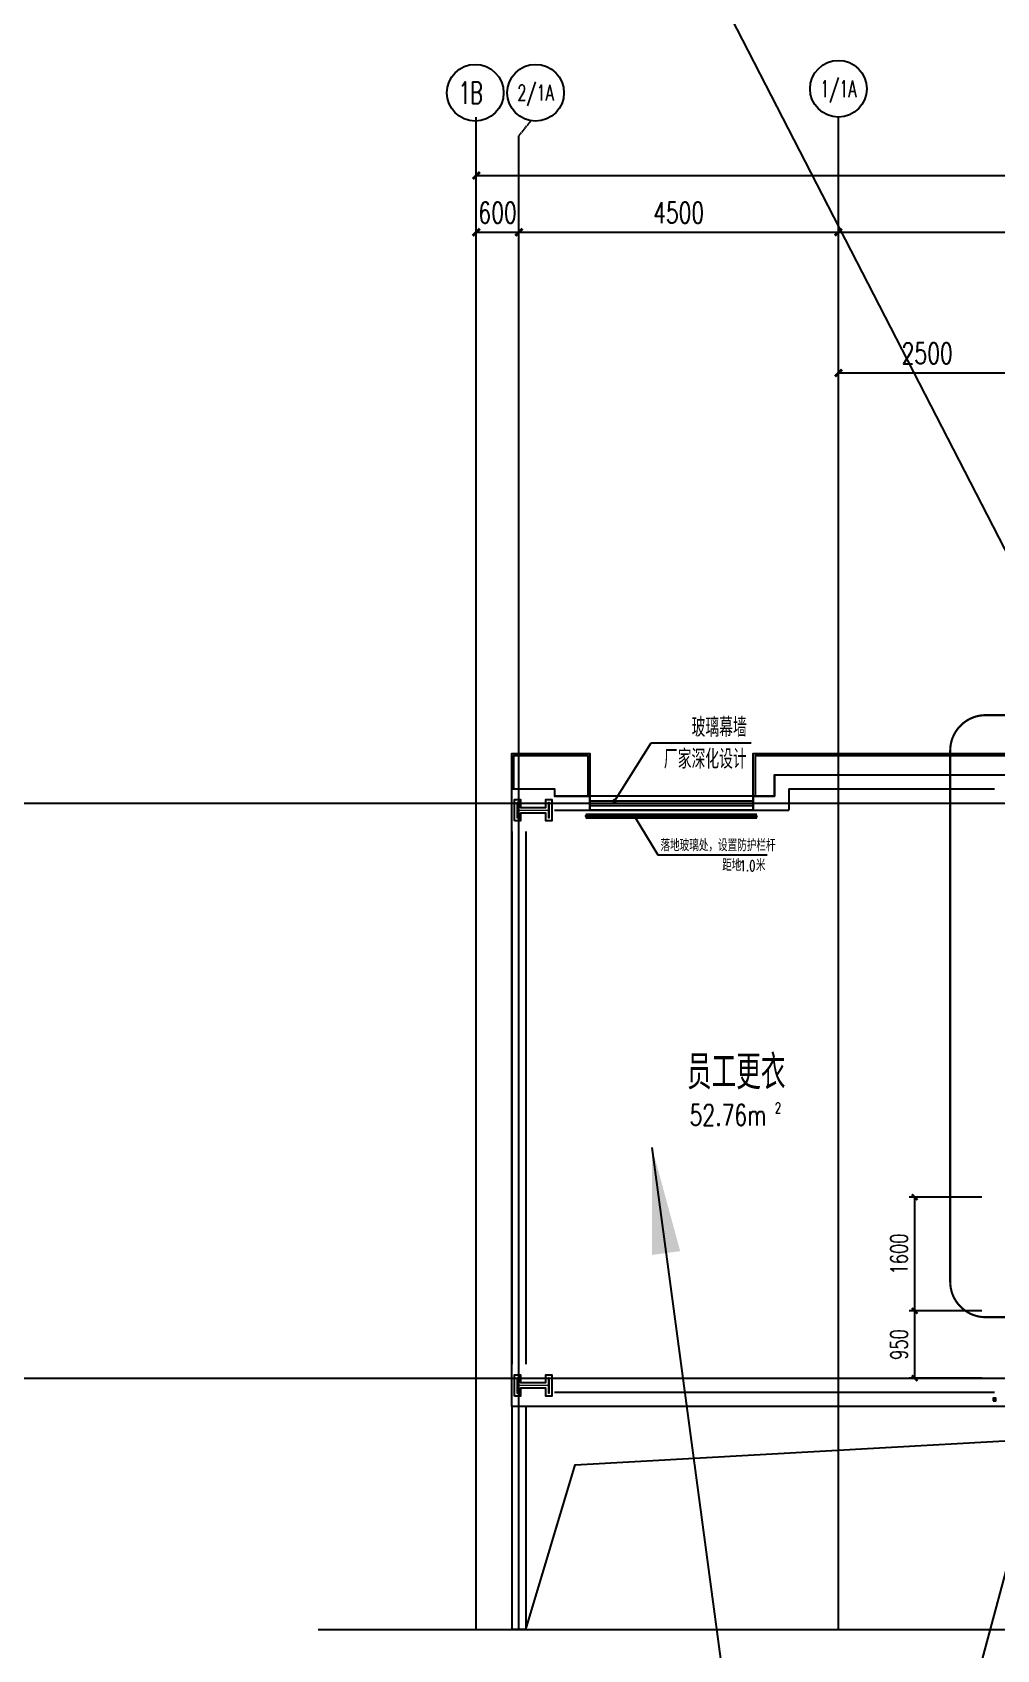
# Model space of a CAD drawing. Extents: x -954573 to 446329, y 489853 to 1226784.
# Drawn here: x -120706 to -107126, y 819898 to 842677 of the extents above; entities that cross this region are included whole.
import ezdxf
from ezdxf.enums import TextEntityAlignment as Align

# ---------------------------------------------------------------- set-up
doc = ezdxf.new("R2010")
doc.units = 0
doc.header["$LTSCALE"] = 10
doc.header["$MEASUREMENT"] = 0
doc.linetypes.add('10平面$0$DOTE', pattern=[2.42, 2, -0.2, 0.02, -0.2])
doc.linetypes.add('10平面$1$DASH', pattern=[0.35, 0.25, -0.1])
doc.layers.get('Defpoints').update_dxf_attribs({"color": 210})
for name, color, linetype in [('10平面$0$A-AXIS-D', 8, 'Continuous'), ('10平面$0$A-AXIS-DOTE', 8, '10平面$0$DOTE'), ('10平面$0$A-AXIS-DP', 8, 'Continuous'), ('10平面$0$A-AXIS-SYMB', 8, 'Continuous'), ('10平面$0$A-CURTAIN', 8, 'Continuous'), ('10平面$0$A-HATCH-2', 8, 'Continuous'), ('10平面$0$A-HRAIL', 8, 'Continuous'), ('10平面$0$A-WINDOW', 8, 'Continuous'), ('10平面$0$AS-COLN', 8, 'Continuous'), ('10平面$0$AS-WALL', 8, 'Continuous'), ('10平面$0$AS-结构边线层', 8, 'Continuous'), ('10平面$0$DIM_ELEV', 3, 'Continuous'), ('10平面$0$DIM_SYMB', 8, 'Continuous'), ('10平面$0$PROMPT', 1, 'Continuous'), ('10平面$0$PUB_TEXT', 8, 'Continuous'), ('10平面$0$建-房间', 8, 'Continuous'), ('10平面$0$建-窗', 8, 'Continuous'), ('A-LIN-V', 9, 'Continuous'), ('建-引出', 3, 'Continuous')]:
    doc.layers.add(name, color=color, linetype=linetype)
doc.layers.add('10平面$0$S-col', color=2, linetype='Continuous', lineweight=0)
doc.styles.add('10平面$0$_TCH_AXIS', font='COMPLEX', dxfattribs={"bigfont": 'GBCBIG'})
doc.styles.add('10平面$0$_TCH_DIM', font='SIMPLEX', dxfattribs={"bigfont": 'GBCBIG'})
doc.styles.add('10平面$0$_TCH_DIM_T3', font='SIMPLEX', dxfattribs={"width": 0.705882, "bigfont": 'GBCBIG'})
doc.styles.add('10平面$0$A-AREA', font='SIMPLEX', dxfattribs={"bigfont": 'GBCBIG'})
doc.dimstyles.new('10平面$0$_TCH_ARCH&&100', dxfattribs={"dimtxt": 297.5, "dimasz": 100, "dimexe": 100, "dimexo": 100, "dimgap": 126.25, "dimtad": 1, "dimdec": 0, "dimzin": 0, "dimdsep": 46, "dimtxsty": '10平面$0$_TCH_DIM_T3', "dimblk": '10平面$0$_ArchTick', "dimcen": 0.09, "dimclrt": 7, "dimazin": 2, "dimtfac": 1, "dimtdec": 0, "dimtix": 1, "dimtmove": 2, "dimatfit": 3, "dimfxl": 0, "dimtolj": 1, "dimtzin": 0, "dimarcsym": 0})
doc.dimstyles.new('10平面$0$_TCH_ARCH&&80', dxfattribs={"dimtxt": 238, "dimasz": 80, "dimexe": 80, "dimexo": 80, "dimgap": 101, "dimtad": 1, "dimdec": 0, "dimzin": 0, "dimdsep": 46, "dimtxsty": '10平面$0$_TCH_DIM_T3', "dimblk": '10平面$0$_ArchTick', "dimcen": 0.09, "dimclrt": 7, "dimazin": 2, "dimtfac": 1, "dimtdec": 0, "dimtix": 1, "dimtmove": 2, "dimatfit": 3, "dimfxl": 0, "dimtolj": 1, "dimtzin": 0, "dimarcsym": 0})

# ---------------------------------------------------------------- blocks, each defined once
blk = doc.blocks.new('10平面$0$_ArchTick')
at = {"color": 0, "linetype": 'ByBlock', "const_width": 0.4}
blk.add_lwpolyline([(-0.5, -0.5), (0.5, 0.5)], dxfattribs=at)
blk = doc.blocks.new('*D3030')
at = {"layer": '10平面$0$A-AXIS-D', "color": 0, "lineweight": -2}
for p, q in [((106282, 33510), (106282, 35142)), ((106882, 33510), (106882, 35142)), ((106282, 35042), (106882, 35042))]:
    blk.add_line(p, q, dxfattribs=at)
at = {"layer": 'Defpoints', "color": 0}
for p in [(106882, 35042), (106282, 33410), (106882, 33410)]:
    blk.add_point(p, dxfattribs=at)
at = {"layer": '10平面$0$A-AXIS-D', "color": 0, "lineweight": -2, "xscale": 100, "yscale": 100, "zscale": 100, "rotation": 180}
blk.add_blockref('10平面$0$_ArchTick', (106282, 35042), dxfattribs=at)
at = {"layer": '10平面$0$A-AXIS-D', "color": 0, "lineweight": -2, "xscale": 100, "yscale": 100, "zscale": 100}
blk.add_blockref('10平面$0$_ArchTick', (106882, 35042), dxfattribs=at)
at = {"layer": '10平面$0$A-AXIS-D', "color": 7, "insert": (106582, 35317), "char_height": 297.5, "attachment_point": 5, "style": '10平面$0$_TCH_DIM_T3'}
blk.add_mtext('\\A1;600', dxfattribs=at)
blk = doc.blocks.new('*D3031')
at = {"layer": '10平面$0$A-AXIS-D', "color": 0, "lineweight": -2}
for p, q in [((106882, 33510), (106882, 35142)), ((111382, 33510), (111382, 35142)), ((106882, 35042), (111382, 35042))]:
    blk.add_line(p, q, dxfattribs=at)
at = {"layer": 'Defpoints', "color": 0}
for p in [(111382, 35042), (106882, 33410), (111382, 33410)]:
    blk.add_point(p, dxfattribs=at)
at = {"layer": '10平面$0$A-AXIS-D', "color": 0, "lineweight": -2, "xscale": 100, "yscale": 100, "zscale": 100, "rotation": 180}
blk.add_blockref('10平面$0$_ArchTick', (106882, 35042), dxfattribs=at)
at = {"layer": '10平面$0$A-AXIS-D', "color": 0, "lineweight": -2, "xscale": 100, "yscale": 100, "zscale": 100}
blk.add_blockref('10平面$0$_ArchTick', (111382, 35042), dxfattribs=at)
at = {"layer": '10平面$0$A-AXIS-D', "color": 7, "insert": (109132, 35317), "char_height": 297.5, "attachment_point": 5, "style": '10平面$0$_TCH_DIM_T3'}
blk.add_mtext('\\A1;4500', dxfattribs=at)
blk = doc.blocks.new('*D3032')
at = {"layer": '10平面$0$A-AXIS-D', "color": 0, "lineweight": -2}
for p, q in [((111382, 33510), (111382, 35142)), ((121882, 33510), (121882, 35142)), ((111382, 35042), (121882, 35042))]:
    blk.add_line(p, q, dxfattribs=at)
at = {"layer": 'Defpoints', "color": 0}
for p in [(121882, 35042), (111382, 33410), (121882, 33410)]:
    blk.add_point(p, dxfattribs=at)
at = {"layer": '10平面$0$A-AXIS-D', "color": 0, "lineweight": -2, "xscale": 100, "yscale": 100, "zscale": 100, "rotation": 180}
blk.add_blockref('10平面$0$_ArchTick', (111382, 35042), dxfattribs=at)
at = {"layer": '10平面$0$A-AXIS-D', "color": 0, "lineweight": -2, "xscale": 100, "yscale": 100, "zscale": 100}
blk.add_blockref('10平面$0$_ArchTick', (121882, 35042), dxfattribs=at)
at = {"layer": '10平面$0$A-AXIS-D', "color": 7, "insert": (116632, 35317), "char_height": 297.5, "attachment_point": 5, "style": '10平面$0$_TCH_DIM_T3'}
blk.add_mtext('\\A1;10500', dxfattribs=at)
blk = doc.blocks.new('*D3043')
at = {"layer": '10平面$0$A-AXIS-D', "color": 0, "lineweight": -2}
for p, q in [((106282, 34728), (106282, 35942)), ((106282, 35842), (122682, 35842)), ((122682, 34728), (122682, 35942))]:
    blk.add_line(p, q, dxfattribs=at)
at = {"layer": 'Defpoints', "color": 0}
for p in [(122682, 35842), (106282, 34628), (122682, 34628)]:
    blk.add_point(p, dxfattribs=at)
at = {"layer": '10平面$0$A-AXIS-D', "color": 0, "lineweight": -2, "xscale": 100, "yscale": 100, "zscale": 100, "rotation": 180}
blk.add_blockref('10平面$0$_ArchTick', (106282, 35842), dxfattribs=at)
at = {"layer": '10平面$0$A-AXIS-D', "color": 0, "lineweight": -2, "xscale": 100, "yscale": 100, "zscale": 100}
blk.add_blockref('10平面$0$_ArchTick', (122682, 35842), dxfattribs=at)
at = {"layer": '10平面$0$A-AXIS-D', "color": 7, "insert": (114482, 36117), "char_height": 297.5, "attachment_point": 5, "style": '10平面$0$_TCH_DIM_T3'}
blk.add_mtext('\\A1;16400', dxfattribs=at)
blk = doc.blocks.new('*D3193')
at = {"layer": '10平面$0$A-AXIS-D', "color": 0, "lineweight": -2}
for p, q in [((111382, 32160), (111382, 33160)), ((111382, 33060), (113882, 33060)), ((113882, 32160), (113882, 33160))]:
    blk.add_line(p, q, dxfattribs=at)
at = {"layer": 'Defpoints', "color": 0}
for p in [(113882, 33060), (111382, 32060), (113882, 32060)]:
    blk.add_point(p, dxfattribs=at)
at = {"layer": '10平面$0$A-AXIS-D', "color": 0, "lineweight": -2, "xscale": 100, "yscale": 100, "zscale": 100, "rotation": 180}
blk.add_blockref('10平面$0$_ArchTick', (111382, 33060), dxfattribs=at)
at = {"layer": '10平面$0$A-AXIS-D', "color": 0, "lineweight": -2, "xscale": 100, "yscale": 100, "zscale": 100}
blk.add_blockref('10平面$0$_ArchTick', (113882, 33060), dxfattribs=at)
at = {"layer": '10平面$0$A-AXIS-D', "color": 7, "insert": (112632, 33335), "char_height": 297.5, "attachment_point": 5, "style": '10平面$0$_TCH_DIM_T3'}
blk.add_mtext('\\A1;2500', dxfattribs=at)
blk = doc.blocks.new('10平面$0$43243')
at = {"layer": '10平面$0$AS-结构边线层'}
blk.add_lwpolyline([(-113954, 832020), (-113354, 832020), (-113354, 831920), (-112854, 831920), (-112854, 831720), (-110554, 831720), (-110554, 831920), (-110254, 831920), (-110254, 832220), (-98354, 832220), (-98354, 823320), (-113954, 823320), (-113954, 832020)], close=True, dxfattribs=at)
blk = doc.blocks.new('10平面$0$3132')
at = {"layer": '10平面$0$DIM_ELEV', "linetype": '10平面$1$DASH', "const_width": 30}
blk.add_lwpolyline([(-107280, 833060), (-95730, 833060, -0.414214), (-95230, 832560), (-95230, 825080, -0.414214), (-95730, 824580), (-107280, 824580, -0.414214), (-107780, 825080), (-107780, 832560, -0.414214)], format="xyb", close=True, dxfattribs=at)
blk = doc.blocks.new('*D3958')
at = {"layer": '10平面$0$A-AXIS-DP', "color": 0, "lineweight": -2}
for p, q in [((-107334, 824670), (-108360, 824670)), ((-108280, 823720), (-108280, 824670)), ((-107334, 823720), (-108360, 823720))]:
    blk.add_line(p, q, dxfattribs=at)
at = {"layer": 'Defpoints', "color": 0}
for p in [(-108280, 824670), (-107254, 824670), (-107254, 823720)]:
    blk.add_point(p, dxfattribs=at)
at = {"layer": '10平面$0$A-AXIS-DP', "color": 0, "lineweight": -2, "xscale": 80, "yscale": 80, "zscale": 80}
for p, rotation in [((-108280, 824670), 90), ((-108280, 823720), 270)]:
    blk.add_blockref('10平面$0$_ArchTick', p, dxfattribs=dict(at, rotation=rotation))
at = {"layer": '10平面$0$A-AXIS-DP', "color": 7, "insert": (-108500, 824195), "char_height": 238, "attachment_point": 5, "rotation": 90, "style": '10平面$0$_TCH_DIM_T3'}
blk.add_mtext('\\A1;950', dxfattribs=at)
blk = doc.blocks.new('*D3959')
at = {"layer": '10平面$0$A-AXIS-DP', "color": 0, "lineweight": -2}
for p, q in [((-107334, 826270), (-108360, 826270)), ((-108280, 824670), (-108280, 826270)), ((-107334, 824670), (-108360, 824670))]:
    blk.add_line(p, q, dxfattribs=at)
at = {"layer": 'Defpoints', "color": 0}
for p in [(-108280, 826270), (-107254, 826270), (-107254, 824670)]:
    blk.add_point(p, dxfattribs=at)
at = {"layer": '10平面$0$A-AXIS-DP', "color": 0, "lineweight": -2, "xscale": 80, "yscale": 80, "zscale": 80}
for p, rotation in [((-108280, 826270), 90), ((-108280, 824670), 270)]:
    blk.add_blockref('10平面$0$_ArchTick', p, dxfattribs=dict(at, rotation=rotation))
at = {"layer": '10平面$0$A-AXIS-DP', "color": 7, "insert": (-108500, 825470), "char_height": 238, "attachment_point": 5, "rotation": 90, "style": '10平面$0$_TCH_DIM_T3'}
blk.add_mtext('\\A1;1600', dxfattribs=at)
blk = doc.blocks.new('10平面$0$WINDOW2DLIB$DYNSTYLE$00000005')
at = {"color": 0}
for points in [[(-0.5, 0.5), (-0.5, -0.5)], [(-0.5, 0.5), (0.5, 0.5)], [(0.5, -0.5), (0.5, 0.5)], [(0.5, 0.1667), (-0.5, 0.1667)], [(0.5, -0.1667), (-0.5, -0.1667)], [(-0.5, -0.5), (0.5, -0.5)]]:
    blk.add_lwpolyline(points, dxfattribs=at)
blk = doc.blocks.new('10平面$0$_FZH')
at = {"layer": '10平面$0$A-HATCH-2'}
blk.add_lwpolyline([(-0.437, -0.25), (-0.437, 0.25), (-0.297, 0.25), (-0.297, 0.067), (0.298, 0.067), (0.298, 0.25), (0.438, 0.25), (0.438, -0.25), (0.298, -0.25), (0.298, -0.068), (-0.297, -0.068), (-0.297, -0.25)], close=True, dxfattribs=at)
at = {"layer": '10平面$0$S-col'}
blk.add_lwpolyline([(-0.375, -0.188), (-0.375, 0.187), (-0.36, 0.187), (-0.36, 0.005), (0.36, 0.005), (0.36, 0.187), (0.375, 0.187), (0.375, -0.188), (0.36, -0.188), (0.36, -0.005), (-0.36, -0.005), (-0.36, -0.188)], close=True, dxfattribs=at)
blk = doc.blocks.new('10平面$0$99平面图例外参$0$$LinePat$圆环')
for points in [[(0, 150), (300, 150)], [(0, 0), (300, 0)], [(0, -150), (300, -150)]]:
    blk.add_lwpolyline(points)
at = {"color": 0}
blk.add_circle((150, 0), 150, dxfattribs=at)
blk = doc.blocks.new('10平面$0$dote')
at = {"layer": '10平面$0$A-AXIS-D'}
for centre in [(106267.3, 37006.1), (107117.3, 37006.1), (111382.2, 37062.3)]:
    blk.add_circle(centre, 400, dxfattribs=at)
at = {"layer": '10平面$0$A-AXIS-DOTE'}
for p, q in [((106282.2, 15360), (106282.2, 36662.3)), ((107051.7, 36611.6), (106882.2, 36400)), ((111382.2, 15360), (111382.2, 36662.3)), ((106882.2, 15360), (106882.2, 36400)), ((76282.2, 27000), (124536.4, 27000)), ((76282.2, 18900), (124441.5, 18900))]:
    blk.add_line(p, q, dxfattribs=at)
at = {"layer": '10平面$0$PUB_TEXT', "style": '10平面$0$_TCH_AXIS'}
for s, height, width, p, p2 in [('1B ', 307.25, 0.551724, (106033.2, 36852.5), (106501.4, 36852.5)), ('2/1A', 219.77, 0.65625, (106859.8, 36896.2), (107374.8, 36896.2)), ('1/1A', 232.83, 0.65625, (111127.5, 36945.9), (111636.9, 36945.9))]:
    blk.add_text(s, height=height, dxfattribs=dict(at, width=width)).set_placement(p, p2, align=Align.FIT)
at = {"layer": '10平面$0$A-AXIS-D'}
for base, p1, p2, angle, picture, middle in [((122682.2, 35841.7), (106282.2, 34628.1), (122682.2, 34628.1), 0, '*D3043', (114482.2, 36116.7)), ((106882.2, 35041.7), (106282.2, 33410), (106882.2, 33410), 0, '*D3030', (106582.2, 35316.7)), ((111382.2, 35041.7), (106882.2, 33410), (111382.2, 33410), 0, '*D3031', (109132.2, 35316.7)), ((121882.2, 35041.7), (111382.2, 33410), (121882.2, 33410), 0, '*D3032', (116632.2, 35316.7)), ((113882.2, 33060), (111382.2, 32060), (113882.2, 32060), 360, '*D3193', (112632.2, 33335))]:
    dim = blk.add_linear_dim(base=base, p1=p1, p2=p2, angle=angle, dimstyle='10平面$0$_TCH_ARCH&&100', override={"dimgap": 0}, dxfattribs=at)
    dim.commit()
    dim.dimension.update_dxf_attribs({"geometry": picture, "text_midpoint": middle, "dimtype": 129})
blk = doc.blocks.new('10平面')
at = {"layer": '10平面$0$A-AXIS-DOTE'}
blk.add_line((-144154.2, 831820), (-109248.5, 831820), dxfattribs=at)
at = {"layer": '10平面$0$A-AXIS-SYMB'}
for p, q in [((-112505.8, 831850), (-111991.6, 832670)), ((-111991.6, 832670), (-110581.6, 832670))]:
    blk.add_line(p, q, dxfattribs=at)
at = {"layer": '10平面$0$A-AXIS-SYMB', "const_width": 32}
blk.add_lwpolyline([(-112514.3, 831836.4, 1), (-112497.3, 831863.6, 1)], format="xyb", close=True, dxfattribs=at)
at = {"layer": '10平面$0$A-AXIS-SYMB'}
blk.add_lwpolyline([(-116680, 820180), (-106590, 820180), (-106528.9, 820348), (-106469.6, 820012), (-106410, 820180), (-96320, 820180)], dxfattribs=at)
at = {"layer": '10平面$0$A-CURTAIN'}
for points in [[(-113954.2, 832020), (-113954.2, 832520), (-112854.2, 832520), (-112854.2, 831920)], [(-113924.2, 832020), (-113924.2, 832490), (-112884.2, 832490), (-112884.2, 831920)], [(-110554.2, 831920), (-110554.2, 832520), (-98054.2, 832520), (-98054.2, 832070), (-98354.2, 832070)], [(-110524.2, 831920), (-110524.2, 832490), (-98084.2, 832490), (-98084.2, 832100), (-98354.2, 832100)]]:
    blk.add_lwpolyline(points, dxfattribs=at)
at = {"layer": '10平面$0$A-HATCH-2'}
blk.add_lwpolyline([(-113754.2, 820180), (-113060, 822500), (-98354.2, 823320)], dxfattribs=at)
at = {"layer": '10平面$0$AS-WALL'}
for p, q in [((-110254.2, 832220), (-107154.2, 832220)), ((-110254.2, 832220), (-110254.2, 831920)), ((-112854.2, 831920), (-113354.2, 831920)), ((-112854.2, 831720), (-112854.2, 831920)), ((-110254.2, 831920), (-110554.2, 831920)), ((-110554.2, 831920), (-110554.2, 831720)), ((-110054.2, 832020), (-107154.2, 832020)), ((-110054.2, 832020), (-110054.2, 831720)), ((-113354.2, 831720), (-112854.2, 831720)), ((-110554.2, 831720), (-110054.2, 831720)), ((-113954.2, 831420), (-113954.2, 823920)), ((-113754.2, 831420), (-113754.2, 823920)), ((-107154.2, 823520), (-113354.2, 823520)), ((-113954.2, 823320), (-113954.2, 820180)), ((-113754.2, 823320), (-113754.2, 820180)), ((-107154.2, 823320), (-113354.2, 823320)), ((-113754.2, 820180), (-113954.2, 820180))]:
    blk.add_line(p, q, dxfattribs=at)
at = {"layer": '10平面$0$DIM_SYMB'}
for p, q in [((-112228.8, 831639.5), (-111895.9, 831091.1)), ((-111895.9, 831091.1), (-110359.3, 831091.1))]:
    blk.add_line(p, q, dxfattribs=at)
at = {"layer": '10平面$0$DIM_SYMB', "const_width": 20}
blk.add_lwpolyline([(-112234, 831648.1, 1), (-112223.6, 831631, 1)], format="xyb", close=True, dxfattribs=at)
at = {"layer": '10平面$0$PROMPT'}
for p, q in [((-107173.2, 823401), (-107135.2, 823439)), ((-107173.2, 823439), (-107135.2, 823401))]:
    blk.add_line(p, q, dxfattribs=at)
blk.add_lwpolyline([(-107173.2, 823401), (-107135.2, 823401), (-107135.2, 823439), (-107173.2, 823439)], close=True, dxfattribs=at)
at = {"layer": '10平面$0$A-AXIS-DP'}
blk.add_blockref('10平面$0$3132', (0, 0), dxfattribs=at)
at = {"layer": '10平面$0$A-HRAIL', "xscale": 0.1672916666666656, "yscale": 0.1666666666666667, "zscale": 0.1666666666666667, "rotation": 180}
for p in [(-112863, 831635), (-112812.8, 831635), (-112762.6, 831635), (-112712.4, 831635), (-112662.2, 831635), (-112612.1, 831635), (-112561.9, 831635), (-112511.7, 831635), (-112461.5, 831635), (-112411.3, 831635), (-112361.1, 831635), (-112310.9, 831635), (-112260.7, 831635), (-112210.6, 831635), (-112160.4, 831635), (-112110.2, 831635), (-112060, 831635), (-112009.8, 831635), (-111959.6, 831635), (-111909.4, 831635), (-111859.2, 831635), (-111809.1, 831635), (-111758.9, 831635), (-111708.7, 831635), (-111658.5, 831635), (-111608.3, 831635), (-111558.1, 831635), (-111507.9, 831635), (-111457.7, 831635), (-111407.6, 831635), (-111357.4, 831635), (-111307.2, 831635), (-111257, 831635), (-111206.8, 831635), (-111156.6, 831635), (-111106.4, 831635), (-111056.2, 831635), (-111006.1, 831635), (-110955.9, 831635), (-110905.7, 831635), (-110855.5, 831635), (-110805.3, 831635), (-110755.1, 831635), (-110704.9, 831635), (-110654.7, 831635), (-110604.6, 831635), (-110554.4, 831635), (-110504.2, 831635)]:
    blk.add_blockref('10平面$0$99平面图例外参$0$$LinePat$圆环', p, dxfattribs=at)
at = {"layer": '10平面$0$A-WINDOW'}
blk.add_blockref('10平面$0$43243', (0, 0), dxfattribs=at)
at = {"layer": '10平面$0$AS-COLN', "color": 3, "xscale": 599.9999715063022, "yscale": 600.0000065823551, "zscale": 600.0000065823551}
blk.add_blockref('10平面$0$_FZH', (-113654.2, 831720), dxfattribs=at)
at = {"layer": '10平面$0$AS-COLN', "xscale": 599.9999715063022, "yscale": 600.0000065823551, "zscale": 600.0000065823551}
blk.add_blockref('10平面$0$_FZH', (-113654.2, 823620), dxfattribs=at)
at = {"layer": '10平面$0$AS-WALL'}
blk.add_blockref('10平面$0$dote', (-220736.4, 804820), dxfattribs=at)
at = {"layer": '10平面$0$建-窗', "xscale": -2299.999999992899, "yscale": 200, "zscale": 200, "rotation": 359.9999997342512}
blk.add_blockref('10平面$0$WINDOW2DLIB$DYNSTYLE$00000005', (-111704.2, 831820), dxfattribs=at)
at = {"layer": '10平面$0$PUB_TEXT', "style": '10平面$0$_TCH_DIM'}
for s, height, p in [('玻璃幕墙', 270.07, (-111422.2, 832754)), ('厂家深化设计', 270.07, (-111812.4, 832306)), ('落地玻璃处，设置防护栏杆', 168.794, (-111860.2, 831143.6)), ('距地', 168.79, (-110991.8, 830863.6)), ('米', 168.8, (-110516.1, 830863.6))]:
    blk.add_text(s, height=height, dxfattribs=at).set_placement(p)
at = {"layer": '10平面$0$PUB_TEXT', "style": '10平面$0$_TCH_DIM', "width": 0.705882}
blk.add_text('1.0', height=148.75, dxfattribs=at).set_placement((-110746.1, 830863.6))
at = {"layer": '10平面$0$建-房间', "style": '10平面$0$A-AREA'}
blk.add_text('员工更衣', height=482.27, dxfattribs=at).set_placement((-111487.9, 827790))
at = {"layer": '10平面$0$建-房间', "style": '10平面$0$A-AREA', "width": 0.705882}
for s, height, p in [('2', 148.8, (-110250, 827453.1)), ('52.76m', 297.5, (-111450, 827278.1))]:
    blk.add_text(s, height=height, dxfattribs=at).set_placement(p)
at = {"layer": '10平面$0$A-AXIS-DP'}
for p1, p2, picture, middle in [((-107254.2, 824670), (-107254.2, 826270), '*D3959', (-108500, 825470)), ((-107254.2, 823720), (-107254.2, 824670), '*D3958', (-108500, 824195))]:
    dim = blk.add_aligned_dim(p1=p1, p2=p2, distance=1025.8, dimstyle='10平面$0$_TCH_ARCH&&80', dxfattribs=at)
    dim.commit()
    dim.dimension.update_dxf_attribs({"geometry": picture, "text_midpoint": middle})

msp = doc.modelspace()

# ---------------------------------------------------------------- block references
at = {"layer": 'A-LIN-V'}
msp.add_blockref('10平面', (0, 0), dxfattribs=at)

# ---------------------------------------------------------------- next in the draw order: hatches: boundary and pattern name
at = {"layer": '建-引出'}
msp.add_hatch(color=256, dxfattribs=at).paths.add_polyline_path([(-111980, 826970), (-111979, 825456.7), (-111582.5, 825509.9)], flags=17)

# ---------------------------------------------------------------- next in the draw order: linework, layer by layer
for p, q in [((-104350, 830230), (-116914.5, 854640)), ((-111980, 826970), (-109790, 810630)), ((-105420, 826880), (-109790, 810630))]:
    msp.add_line(p, q, dxfattribs=at)

doc.saveas('drawing.dxf')
